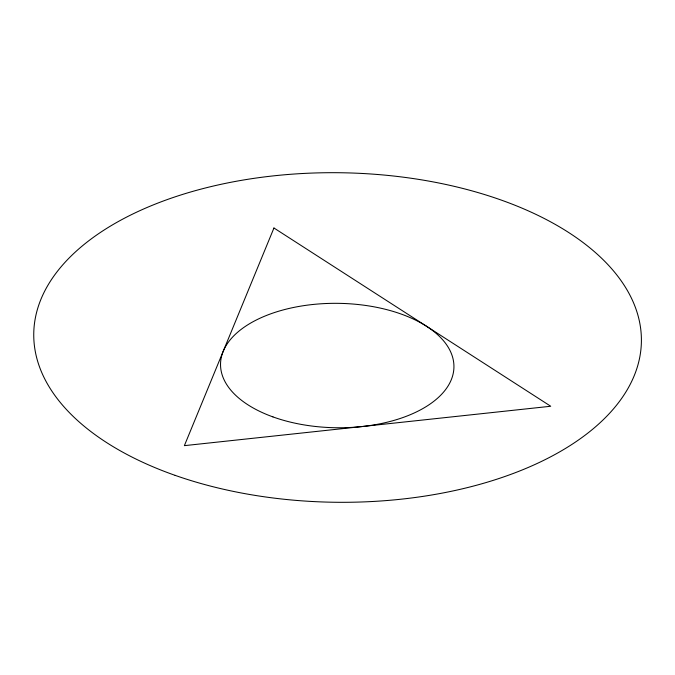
<?xml version="1.0" encoding="UTF-8"?>
<svg xmlns="http://www.w3.org/2000/svg" width="675" height="675" viewBox="0 0 675 675"><rect width="100%" height="100%" fill="white"/><g stroke="black" fill="none" stroke-linecap="round" stroke-linejoin="round"><path stroke-width="1.01" d="M273.949 227.998L184.376 445.652L550.733 406.257L273.949 227.998M272.953 416.905A116.707 62.21 0.7 0 0 453.727 370.28A116.707 62.21 0.7 0 0 285.027 309.445A116.707 62.21 0.7 0 0 272.953 416.905M175.129 475.36A303.851 164.784 0.7 0 0 641.157 346.79A303.851 164.784 0.7 0 0 196.442 190.35A303.851 164.784 0.7 0 0 175.129 475.36"/></g></svg>
